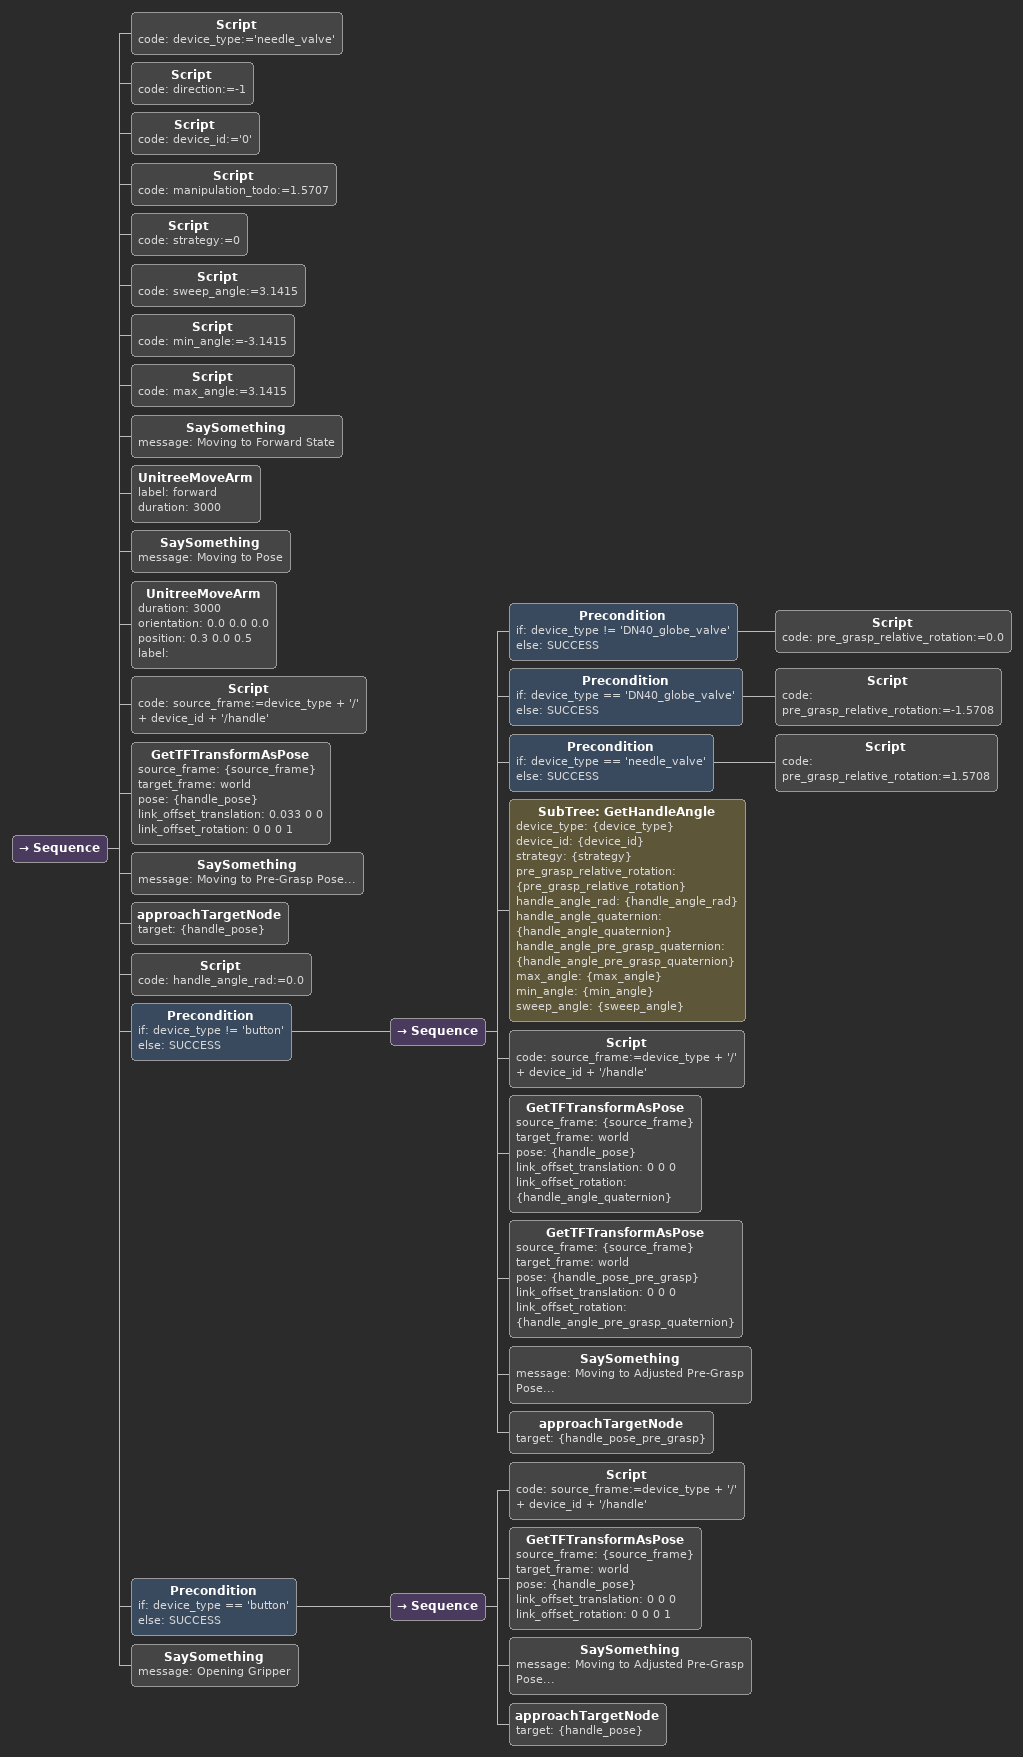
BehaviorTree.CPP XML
<Sequence>
    <!-- Manipulation Task Arguments -->
    <Script code="device_type:='needle_valve'"/>
    <Script code="direction:=-1"/>
    <Script code="device_id:='0'"/>
    <Script code="manipulation_todo:=1.5707"/>
    <Script code="strategy:=0"/>

    <Script code="sweep_angle:=3.1415"/>
    <Script code="min_angle:=-3.1415"/>
    <Script code="max_angle:=3.1415"/>

    <!-- Move to Forward State -->
    <SaySomething message="Moving to Forward State"/>
    <UnitreeMoveArm label="forward" duration="3000"/>

    <!-- Move to Raised Pose (to see the apriltag) -->
    <SaySomething message="Moving to Pose"/>
    <UnitreeMoveArm duration="3000" orientation="0.0 0.0 0.0" position="0.3 0.0 0.5" label=""/>

    <!-- LookupDevicePose -->

    <!-- Get Pose of (Unrotated) Handle -->
    <Script code="source_frame:=device_type + '/' + device_id + '/handle'"/>

    <!-- Note - Link Offset Translation is used to Align Realsense with Device Centre for Handle Angle Estimation -->
    <GetTFTransformAsPose source_frame="{source_frame}" target_frame="world" pose="{handle_pose}" link_offset_translation="0.033 0 0" link_offset_rotation="0 0 0 1"/>

    <!-- Approach -->

    <!-- Tick approachTarget Action-->
    <SaySomething message="Moving to Pre-Grasp Pose..."/>
    <approachTargetNode target="{handle_pose}"/>

    <Script code="handle_angle_rad:=0.0"/>

    <!-- Ignore if button -->
    <Precondition if="device_type != 'button'" else="SUCCESS">
        <Sequence>
            <!-- For pre-grasp, some devices and strategies benefit from applying a relative rotation to the pre-grasp pose -->
            <Precondition if="device_type != 'DN40_globe_valve'" else="SUCCESS">
                <Script code="pre_grasp_relative_rotation:=0.0"/>
            </Precondition>

            <Precondition if="device_type == 'DN40_globe_valve'" else="SUCCESS">
                <Script code="pre_grasp_relative_rotation:=-1.5708"/>
            </Precondition>

            <Precondition if="device_type == 'needle_valve'" else="SUCCESS">
                <Script code="pre_grasp_relative_rotation:=1.5708"/>
            </Precondition>

            <!-- Get Handle Angle (in radians and quaternions)-->
            <SubTree ID="GetHandleAngle" device_type="{device_type}" device_id="{device_id}" strategy="{strategy}" pre_grasp_relative_rotation="{pre_grasp_relative_rotation}" handle_angle_rad="{handle_angle_rad}" handle_angle_quaternion="{handle_angle_quaternion}" handle_angle_pre_grasp_quaternion="{handle_angle_pre_grasp_quaternion}" max_angle="{max_angle}" min_angle="{min_angle}" sweep_angle="{sweep_angle}"/>

            <!-- Get Pose of (Rotated) Handle -->
            <Script code="source_frame:=device_type + '/' + device_id + '/handle'"/>
            <GetTFTransformAsPose source_frame="{source_frame}" target_frame="world" pose="{handle_pose}" link_offset_translation="0 0 0" link_offset_rotation="{handle_angle_quaternion}"/>
            <GetTFTransformAsPose source_frame="{source_frame}" target_frame="world" pose="{handle_pose_pre_grasp}" link_offset_translation="0 0 0" link_offset_rotation="{handle_angle_pre_grasp_quaternion}"/>

            <!-- Tick approachTarget Action-->
            <SaySomething message="Moving to Adjusted Pre-Grasp Pose..."/>
            <approachTargetNode target="{handle_pose_pre_grasp}"/>
        </Sequence>
    </Precondition>

    <Precondition if="device_type == 'button'" else="SUCCESS">
        <Sequence>
            <!-- Get Pose of (Rotated) Handle -->
            <Script code="source_frame:=device_type + '/' + device_id + '/handle'"/>
            <GetTFTransformAsPose source_frame="{source_frame}" target_frame="world" pose="{handle_pose}" link_offset_translation="0 0 0" link_offset_rotation="0 0 0 1"/>

            <!-- Tick approachTarget Action-->
            <SaySomething message="Moving to Adjusted Pre-Grasp Pose..."/>
            <approachTargetNode target="{handle_pose}"/>
        </Sequence>
    </Precondition>

    <!-- Open Gripper -->
    <SaySomething message="Opening Gripper"/>

</Sequence>
